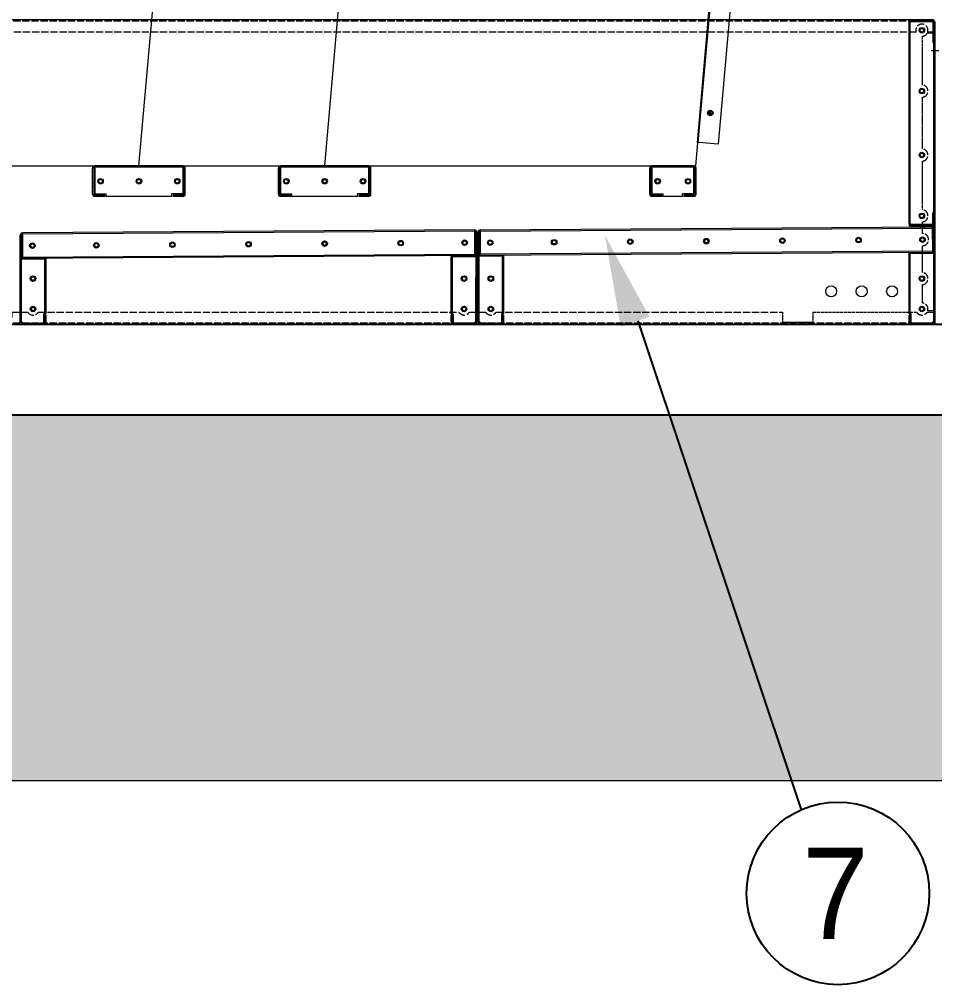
# Model space of a CAD drawing. Header units: millimetres. Extents: x 2113 to 34376, y 2901 to 25715.
# Drawn here: x 17455 to 18958, y 9778 to 11364 of the extents above; entities that cross this region are included whole.
import ezdxf
from ezdxf.enums import TextEntityAlignment as Align

# ---------------------------------------------------------------- set-up
doc = ezdxf.new("R2010")
doc.units = ezdxf.units.MM
doc.linetypes.add('DASHDOT', pattern=[18.5, 12, -3, 0.5, -3])
doc.linetypes.add('DASHED', pattern=[15, 12, -3])
for name, color, linetype in [('냉각탑_dim', 1, 'Continuous'), ('냉각탑_text', 3, 'Continuous'), ('냉각탑_찬넬방진', 1, 'Continuous')]:
    doc.layers.add(name, color=color, linetype=linetype)
doc.styles.add('돋움', font='Dotum.ttf')

# ---------------------------------------------------------------- blocks, each defined once
blk = doc.blocks.new('A$C079E55C6')
at = {"color": 7, "lineweight": 15}
for p, q in [((0, 3.1), (0, 335.9)), ((0, 335.9), (1.6, 335.9)), ((3.1, 335.9), (0, 335.9)), ((1.6, 3.1), (1.6, 335.9)), ((1.6, 335.9), (2, 335.9)), ((2, 335.9), (3.1, 335.9)), ((3.1, 339), (3.1, 337.4)), ((3.1, 339), (38.9, 339)), ((3.1, 339), (3.1, 337.4)), ((3.1, 337.4), (38.9, 337.4)), ((38.9, 335.9), (3.1, 335.9)), ((38.9, 335.9), (3.1, 335.9)), ((18, 337.4), (18, 339)), ((18, 337.4), (18, 339)), ((18, 337.4), (18, 339)), ((18, 337.4), (18, 339)), ((18, 337.4), (18, 339)), ((18, 337.4), (18, 339)), ((18, 337.4), (18, 339)), ((18, 337.4), (18, 339)), ((18, 337.4), (18, 339)), ((18, 337.4), (18, 339)), ((18, 337.4), (18, 339)), ((24, 337.4), (24, 339)), ((24, 337.4), (24, 339)), ((24, 337.4), (24, 339)), ((24, 337.4), (24, 339)), ((24, 337.4), (24, 339)), ((24, 337.4), (24, 339)), ((24, 337.4), (24, 339)), ((24, 337.4), (24, 339)), ((24, 337.4), (24, 339)), ((24, 337.4), (24, 339)), ((24, 337.4), (24, 339)), ((38.9, 335.9), (38.9, 302)), ((38.9, 335.9), (38.9, 302)), ((40.4, 335.9), (40.4, 304)), ((42, 304), (42, 335.9)), ((42, 321), (40.4, 321)), ((42, 321), (40.4, 321)), ((42, 321), (40.4, 321)), ((42, 321), (40.4, 321)), ((42, 321), (40.4, 321)), ((42, 321), (40.4, 321)), ((42, 321), (40.4, 321)), ((42, 321), (40.4, 321)), ((42, 321), (40.4, 321)), ((42, 321), (40.4, 321)), ((42, 321), (40.4, 321)), ((42, 321), (40.4, 321)), ((42, 321), (40.4, 321)), ((42, 321), (40.4, 321)), ((42, 321), (40.4, 321)), ((42, 321), (40.4, 321)), ((38.9, 302), (42, 302)), ((40, 302), (38.9, 302)), ((40.4, 302), (40, 302)), ((42, 315), (40.4, 315)), ((42, 315), (40.4, 315)), ((42, 315), (40.4, 315)), ((42, 315), (40.4, 315)), ((42, 315), (40.4, 315)), ((42, 315), (40.4, 315)), ((42, 315), (40.4, 315)), ((42, 315), (40.4, 315)), ((42, 315), (40.4, 315)), ((42, 315), (40.4, 315)), ((42, 315), (40.4, 315)), ((42, 315), (40.4, 315)), ((42, 315), (40.4, 315)), ((42, 315), (40.4, 315)), ((42, 315), (40.4, 315)), ((42, 315), (40.4, 315)), ((42, 304), (40.4, 304)), ((40.4, 22), (40.4, 302)), ((40.4, 302), (40.4, 22)), ((42, 302), (40.4, 302)), ((42, 22), (42, 302)), ((42, 302), (42, 22)), ((38.9, 3.1), (38.9, 22)), ((40, 22), (38.9, 22)), ((38.9, 3.1), (38.9, 22)), ((38.9, 22), (42, 22)), ((40.4, 22), (40, 22)), ((42, 22), (40.4, 22)), ((40.4, 3.1), (40.4, 20)), ((42, 20), (40.4, 20)), ((42, 3.1), (42, 20)), ((0, 3.1), (3.1, 3.1)), ((0, 3.1), (1.6, 3.1)), ((1.6, 3.1), (2, 3.1)), ((2, 3.1), (3.1, 3.1)), ((38.9, 3.1), (3.1, 3.1)), ((3.1, 3.1), (38.9, 3.1)), ((3.1, 0), (3.1, 1.6)), ((3.1, 1.6), (38.9, 1.6)), ((3.1, 0), (3.1, 1.6)), ((38.9, 0), (3.1, 0)), ((16.5, 1.6), (16.5, 0)), ((16.5, 1.6), (16.5, 0)), ((16.5, 1.6), (16.5, 0)), ((16.5, 1.6), (16.5, 0)), ((16.5, 1.6), (16.5, 0)), ((16.5, 1.6), (16.5, 0)), ((16.5, 1.6), (16.5, 0)), ((16.5, 1.6), (16.5, 0)), ((16.5, 1.6), (16.5, 0)), ((16.5, 1.6), (16.5, 0)), ((16.5, 1.6), (16.5, 0)), ((16.5, 1.6), (16.5, 0)), ((16.5, 1.6), (16.5, 0)), ((16.5, 1.6), (16.5, 0)), ((16.5, 1.6), (16.5, 0)), ((16.5, 1.6), (16.5, 0)), ((16.5, 1.6), (16.5, 0)), ((16.5, 1.6), (16.5, 0)), ((16.5, 1.6), (16.5, 0)), ((16.5, 1.6), (16.5, 0)), ((16.5, 1.6), (16.5, 0)), ((16.5, 1.6), (16.5, 0)), ((16.5, 1.6), (16.5, 0)), ((16.5, 1.6), (16.5, 0)), ((16.5, 1.6), (16.5, 0)), ((16.5, 1.6), (16.5, 0)), ((25.5, 1.6), (25.5, 0)), ((25.5, 1.6), (25.5, 0)), ((25.5, 1.6), (25.5, 0)), ((25.5, 1.6), (25.5, 0)), ((25.5, 1.6), (25.5, 0)), ((25.5, 1.6), (25.5, 0)), ((25.5, 1.6), (25.5, 0)), ((25.5, 1.6), (25.5, 0)), ((25.5, 1.6), (25.5, 0)), ((25.5, 1.6), (25.5, 0)), ((25.5, 1.6), (25.5, 0)), ((25.5, 1.6), (25.5, 0)), ((25.5, 1.6), (25.5, 0)), ((25.5, 1.6), (25.5, 0)), ((25.5, 1.6), (25.5, 0)), ((25.5, 1.6), (25.5, 0)), ((25.5, 1.6), (25.5, 0)), ((25.5, 1.6), (25.5, 0)), ((25.5, 1.6), (25.5, 0)), ((25.5, 1.6), (25.5, 0)), ((25.5, 1.6), (25.5, 0)), ((25.5, 1.6), (25.5, 0)), ((25.5, 1.6), (25.5, 0)), ((25.5, 1.6), (25.5, 0)), ((25.5, 1.6), (25.5, 0)), ((25.5, 1.6), (25.5, 0)), ((42, 13), (40.4, 13)), ((42, 13), (40.4, 13)), ((42, 13), (40.4, 13)), ((42, 13), (40.4, 13)), ((42, 13), (40.4, 13)), ((42, 13), (40.4, 13)), ((42, 13), (40.4, 13)), ((42, 13), (40.4, 13)), ((42, 13), (40.4, 13)), ((42, 13), (40.4, 13)), ((42, 13), (40.4, 13)), ((42, 13), (40.4, 13)), ((42, 13), (40.4, 13)), ((42, 13), (40.4, 13)), ((42, 13), (40.4, 13)), ((42, 13), (40.4, 13)), ((42, 13), (40.4, 13)), ((42, 7), (40.4, 7)), ((42, 7), (40.4, 7)), ((42, 7), (40.4, 7)), ((42, 7), (40.4, 7)), ((42, 7), (40.4, 7)), ((42, 7), (40.4, 7)), ((42, 7), (40.4, 7)), ((42, 7), (40.4, 7)), ((42, 7), (40.4, 7)), ((42, 7), (40.4, 7)), ((42, 7), (40.4, 7)), ((42, 7), (40.4, 7)), ((42, 7), (40.4, 7)), ((42, 7), (40.4, 7)), ((42, 7), (40.4, 7)), ((42, 7), (40.4, 7)), ((42, 7), (40.4, 7))]:
    blk.add_line(p, q, dxfattribs=at)
for centre in [(21, 322), (21, 222), (21, 117), (21, 17)]:
    blk.add_circle(centre, 3, dxfattribs=at)
for centre, radius, start, end in [((3.1, 335.9), 3.1, 90, 180), ((3.1, 335.9), 1.5, 90, 180), ((38.9, 335.9), 3.1, 360, 90), ((38.9, 335.9), 1.5, 360, 90), ((3.1, 3.1), 3.1, 180, 270), ((3.1, 3.1), 1.5, 180, 270), ((38.9, 3.1), 3.1, 270, 360), ((38.9, 3.1), 1.5, 270, 360)]:
    blk.add_arc(centre, radius, start, end, dxfattribs=at)
blk = doc.blocks.new('A$C769B2891')
at = {"color": 7, "lineweight": 15}
for p, q in [((0, 8.5), (1, 151.5)), ((1, 151.5), (3, 151.5)), ((3, 151.5), (1, 151.5)), ((1, 151.5), (3, 151.5)), ((2, 8.5), (3, 151.5)), ((3, 151.5), (2.7, 112.5)), ((2.7, 112.5), (3, 151.5)), ((3.4, 151.5), (3, 151.5)), ((3, 151.5), (3.8, 151.5)), ((3.8, 151.5), (3.4, 151.5)), ((3.8, 151.5), (3.6, 112.5)), ((3.6, 112.5), (3.8, 151.5)), ((4.5, 155), (4.5, 153)), ((747.5, 155), (4.5, 155)), ((4.5, 155), (4.5, 153)), ((4.5, 151.5), (4.5, 155)), ((4.5, 153), (4.5, 152.5)), ((747.5, 153), (4.5, 153)), ((4.5, 152.5), (4.5, 151.5)), ((4.5, 116.5), (4.5, 151.5)), ((4.5, 151.5), (4.5, 116.5)), ((747.5, 153), (747.5, 155)), ((747.5, 155), (747.5, 153)), ((747.5, 155), (747.5, 153)), ((747.5, 151.5), (747.5, 153)), ((747.5, 153), (747.5, 152.5)), ((747.5, 152.5), (747.5, 151.5)), ((747.5, 116.5), (747.5, 151.5)), ((747.5, 151.5), (747.5, 116.5)), ((748.1, 151.5), (747.8, 111.6)), ((748.1, 151.5), (747.8, 111.6)), ((749, 151.5), (748, 3.5)), ((749, 151.5), (748.1, 151.5)), ((748.5, 151.5), (748.1, 151.5)), ((749, 151.5), (748.5, 151.5)), ((749, 151.5), (748.7, 111.6)), ((749, 151.5), (748.7, 111.6)), ((751, 151.5), (749, 151.5)), ((751, 151.5), (749, 151.5)), ((749, 151.5), (751, 151.5)), ((751, 151.5), (750, 3.5)), ((0.8, 129.5), (2.8, 129.5)), ((0.8, 129.5), (2.8, 129.5)), ((0.9, 138.5), (2.9, 138.5)), ((0.9, 138.5), (2.9, 138.5)), ((750.8, 129.6), (748.8, 129.6)), ((750.8, 129.6), (748.8, 129.6)), ((750.8, 129.6), (748.8, 129.6)), ((750.8, 129.6), (748.8, 129.6)), ((750.8, 129.6), (748.8, 129.6)), ((750.8, 129.6), (748.8, 129.6)), ((750.8, 129.6), (748.8, 129.6)), ((750.8, 129.6), (748.8, 129.6)), ((750.8, 129.6), (748.8, 129.6)), ((750.8, 129.6), (748.8, 129.6)), ((750.8, 129.6), (748.8, 129.6)), ((750.8, 129.6), (748.8, 129.6)), ((750.8, 129.6), (748.8, 129.6)), ((750.8, 129.6), (748.8, 129.6)), ((750.8, 129.6), (748.8, 129.6)), ((750.8, 129.6), (748.8, 129.6)), ((750.9, 138.6), (748.9, 138.6)), ((750.9, 138.6), (748.9, 138.6)), ((750.9, 138.6), (748.9, 138.6)), ((750.9, 138.6), (748.9, 138.6)), ((750.9, 138.6), (748.9, 138.6)), ((750.9, 138.6), (748.9, 138.6)), ((750.9, 138.6), (748.9, 138.6)), ((750.9, 138.6), (748.9, 138.6)), ((750.9, 138.6), (748.9, 138.6)), ((750.9, 138.6), (748.9, 138.6)), ((750.9, 138.6), (748.9, 138.6)), ((750.9, 138.6), (748.9, 138.6)), ((750.9, 138.6), (748.9, 138.6)), ((750.9, 138.6), (748.9, 138.6)), ((750.9, 138.6), (748.9, 138.6)), ((750.9, 138.6), (748.9, 138.6)), ((2.7, 112.5), (3.6, 112.5)), ((2.7, 112.5), (4.2, 112.5)), ((3.6, 112.5), (4.2, 112.5)), ((39.2, 112.2), (4.2, 112.5)), ((4.2, 112.5), (39.2, 112.2)), ((4.5, 113), (4.5, 116.5)), ((4.5, 116.5), (4.5, 115.4)), ((4.5, 115.4), (4.5, 115)), ((747.5, 115), (4.5, 115)), ((4.5, 113), (4.5, 115)), ((747.5, 115), (4.5, 115)), ((747.5, 113), (4.5, 113)), ((747.5, 113), (4.5, 113)), ((40.3, 112.2), (39.2, 112.2)), ((42.7, 112.2), (39.2, 112.2)), ((40.7, 112.2), (40.1, 21.7)), ((40.7, 112.2), (40.1, 21.7)), ((40.7, 112.2), (40.3, 112.2)), ((42.7, 112.2), (40.7, 112.2)), ((42.7, 112.2), (42.1, 21.7)), ((42.7, 112.2), (42.1, 21.7)), ((708.1, 17.3), (708.7, 111.9)), ((708.1, 17.3), (708.7, 111.9)), ((708.7, 111.9), (712.2, 111.9)), ((708.7, 111.9), (710.7, 111.9)), ((710.1, 17.2), (710.7, 111.9)), ((710.1, 17.2), (710.7, 111.9)), ((711.1, 111.9), (710.7, 111.9)), ((712.2, 111.9), (711.1, 111.9)), ((712.2, 111.9), (747.2, 111.6)), ((712.2, 111.9), (747.2, 111.6)), ((747.2, 111.6), (748.7, 111.6)), ((747.2, 111.6), (747.8, 111.6)), ((747.5, 113), (747.5, 116.5)), ((747.5, 115.4), (747.5, 116.5)), ((747.5, 115), (747.5, 115.4)), ((747.5, 113), (747.5, 115)), ((748.7, 111.6), (747.8, 111.6)), ((0.4, 63.5), (2.4, 63.5)), ((0.4, 63.5), (2.4, 63.5)), ((0.4, 63.5), (2.4, 63.5)), ((0.4, 63.5), (2.4, 63.5)), ((0.4, 63.5), (2.4, 63.5)), ((0.4, 63.5), (2.4, 63.5)), ((0.4, 63.5), (2.4, 63.5)), ((0.4, 63.5), (2.4, 63.5)), ((0.4, 63.5), (2.4, 63.5)), ((0.4, 63.5), (2.4, 63.5)), ((0.4, 63.5), (2.4, 63.5)), ((0.4, 63.5), (2.4, 63.5)), ((0.4, 63.5), (2.4, 63.5)), ((0.4, 63.5), (2.4, 63.5)), ((0.3, 54.5), (2.3, 54.5)), ((0.3, 54.5), (2.3, 54.5)), ((0.3, 54.5), (2.3, 54.5)), ((0.3, 54.5), (2.3, 54.5)), ((0.3, 54.5), (2.3, 54.5)), ((0.3, 54.5), (2.3, 54.5)), ((0.3, 54.5), (2.3, 54.5)), ((0.3, 54.5), (2.3, 54.5)), ((0.3, 54.5), (2.3, 54.5)), ((0.3, 54.5), (2.3, 54.5)), ((0.3, 54.5), (2.3, 54.5)), ((0.3, 54.5), (2.3, 54.5)), ((0.3, 54.5), (2.3, 54.5)), ((0.3, 54.5), (2.3, 54.5)), ((750.3, 53.5), (748.3, 53.5)), ((750.3, 53.5), (748.3, 53.5)), ((750.3, 53.5), (748.3, 53.5)), ((750.3, 53.5), (748.3, 53.5)), ((750.3, 53.5), (748.3, 53.5)), ((750.3, 53.5), (748.3, 53.5)), ((750.3, 53.5), (748.3, 53.5)), ((750.3, 53.5), (748.3, 53.5)), ((750.3, 53.5), (748.3, 53.5)), ((750.3, 53.5), (748.3, 53.5)), ((750.3, 44.5), (748.3, 44.5)), ((750.3, 44.5), (748.3, 44.5)), ((750.3, 44.5), (748.3, 44.5)), ((750.3, 44.5), (748.3, 44.5)), ((750.3, 44.5), (748.3, 44.5)), ((750.3, 44.5), (748.3, 44.5)), ((750.3, 44.5), (748.3, 44.5)), ((750.3, 44.5), (748.3, 44.5)), ((750.3, 44.5), (748.3, 44.5)), ((750.3, 44.5), (748.3, 44.5)), ((38.5, 6.7), (38.6, 21.7)), ((38.6, 21.7), (38.5, 4.7)), ((39.6, 21.7), (38.6, 21.7)), ((38.6, 21.7), (42.1, 21.7)), ((40.1, 21.7), (39.6, 21.7)), ((40.1, 19.7), (40, 8.2)), ((40, 8.2), (40.1, 19.7)), ((42.1, 21.7), (40.1, 21.7)), ((42.1, 19.7), (40.1, 19.7)), ((42.1, 19.7), (40.1, 19.7)), ((42.1, 19.7), (42, 8.2)), ((42.1, 19.7), (42, 8.2)), ((711.6, 17.2), (708.1, 17.3)), ((708.1, 17.3), (710.1, 17.2)), ((710.1, 17.2), (710.5, 17.2)), ((710.5, 17.2), (711.6, 17.2)), ((711.5, 0.2), (711.6, 17.2)), ((711.5, 0.2), (711.6, 17.2)), ((0, 8.5), (2, 8.5)), ((0, 8.5), (3.5, 8.5)), ((2.4, 8.5), (2, 8.5)), ((2, 5.3), (2.8, 7.1)), ((3.5, 8.5), (2.4, 8.5)), ((3.5, 5), (3.5, 8.5)), ((3.5, 5), (3.5, 8.5)), ((3.5, 7), (38.5, 6.7)), ((3.5, 5), (38.5, 4.7)), ((38.5, 4.7), (3.5, 5)), ((38.5, 4.7), (3.5, 5)), ((38.5, 4.7), (38.5, 6.7)), ((708, 3.8), (708.1, 15.3)), ((708, 3.8), (708.1, 15.3)), ((708.1, 15.3), (710.1, 15.2)), ((708.1, 15.3), (710.1, 15.2)), ((710, 3.7), (710.1, 15.2)), ((710, 3.7), (710.1, 15.2)), ((746.5, 2), (711.5, 2.2)), ((711.5, 0.2), (746.5, 0)), ((711.5, 0.2), (746.5, 0)), ((746.5, 0), (711.5, 0.2)), ((750, 3.5), (746.5, 3.5)), ((746.5, 3.5), (747.5, 3.5)), ((746.5, 3.5), (746.5, 0)), ((746.5, 3.5), (746.5, 2)), ((746.5, 2), (746.5, 0)), ((748, 0.3), (747.1, 2.1)), ((747.5, 3.5), (748, 3.5)), ((750, 3.5), (748, 3.5))]:
    blk.add_line(p, q, dxfattribs=at)
for centre in [(20.8, 134), (125.8, 134), (250.8, 134), (375.8, 134), (500.8, 134.1), (625.8, 134.1), (730.8, 134.1), (21.5, 80), (729.5, 75.3), (21.1, 30), (729.1, 25.3)]:
    blk.add_circle(centre, 3, dxfattribs=at)
for centre, radius, start, end in [((4.5, 151.5), 3.5, 90, 179.618), ((4.5, 151.5), 1.5, 90, 179.618), ((747.5, 151.5), 3.5, 359.618, 90), ((747.5, 151.5), 1.5, 359.618, 90), ((3.5, 8.5), 3.5, 179.618, 269.618), ((3.5, 8.5), 1.5, 179.618, 269.618), ((38.5, 8.2), 3.5, 269.618, 359.618), ((38.5, 8.2), 1.5, 269.618, 359.618), ((711.5, 3.7), 3.5, 179.618, 269.618), ((711.5, 3.7), 1.5, 179.618, 269.618), ((746.5, 3.5), 3.5, 269.618, 359.618), ((746.5, 3.5), 1.5, 269.618, 359.618)]:
    blk.add_arc(centre, radius, start, end, dxfattribs=at)
blk = doc.blocks.new('A$C42EA2B24')
at = {"color": 7, "lineweight": 15}
for p, q in [((3.5, 155), (746.5, 160)), ((726, 159.8), (726, 157.8)), ((726, 159.8), (726, 157.8)), ((726, 159.8), (726, 157.8)), ((726, 159.8), (726, 157.8)), ((726, 159.8), (726, 157.8)), ((726, 159.8), (726, 157.8)), ((726, 159.8), (726, 157.8)), ((726, 159.8), (726, 157.8)), ((726, 159.8), (726, 157.8)), ((726, 159.8), (726, 157.8)), ((726, 159.8), (726, 157.8)), ((726, 159.8), (726, 157.8)), ((726, 159.8), (726, 157.8)), ((726, 159.8), (726, 157.8)), ((726, 159.8), (726, 157.8)), ((726, 159.8), (726, 157.8)), ((726, 159.8), (726, 157.8)), ((726, 159.8), (726, 157.8)), ((726, 159.8), (726, 157.8)), ((726, 159.8), (726, 157.8)), ((726, 159.8), (726, 157.8)), ((726, 159.8), (726, 157.8)), ((726, 159.8), (726, 157.8)), ((726, 159.8), (726, 157.8)), ((726, 159.8), (726, 157.8)), ((726, 159.8), (726, 157.8)), ((732, 159.9), (732, 157.9)), ((732, 159.9), (732, 157.9)), ((732, 159.9), (732, 157.9)), ((732, 159.9), (732, 157.9)), ((732, 159.9), (732, 157.9)), ((732, 159.9), (732, 157.9)), ((732, 159.9), (732, 157.9)), ((732, 159.9), (732, 157.9)), ((732, 159.9), (732, 157.9)), ((732, 159.9), (732, 157.9)), ((732, 159.9), (732, 157.9)), ((732, 159.9), (732, 157.9)), ((732, 159.9), (732, 157.9)), ((732, 159.9), (732, 157.9)), ((732, 159.9), (732, 157.9)), ((732, 159.9), (732, 157.9)), ((732, 159.9), (732, 157.9)), ((732, 159.9), (732, 157.9)), ((732, 159.9), (732, 157.9)), ((732, 159.9), (732, 157.9)), ((732, 159.9), (732, 157.9)), ((732, 159.9), (732, 157.9)), ((732, 159.9), (732, 157.9)), ((732, 159.9), (732, 157.9)), ((732, 159.9), (732, 157.9)), ((732, 159.9), (732, 157.9)), ((746.5, 160), (746.5, 158)), ((746.5, 160), (746.5, 158)), ((746.5, 158), (746.5, 160)), ((0, 151.5), (2, 151.5)), ((0, 151.5), (2, 151.5)), ((0, 3.5), (0, 151.5)), ((2, 151.5), (0, 151.5)), ((2, 3.5), (2, 151.5)), ((2, 151.5), (2.4, 151.5)), ((2, 112.5), (2, 151.5)), ((2, 151.5), (2, 112.5)), ((2, 151.5), (2.9, 151.5)), ((2.4, 151.5), (2.9, 151.5)), ((2.9, 151.5), (2.9, 112.5)), ((2.9, 112.5), (2.9, 151.5)), ((3.5, 153), (746.5, 158)), ((3.5, 151.5), (3.5, 155)), ((3.5, 155), (3.5, 153)), ((3.5, 155), (3.5, 153)), ((3.5, 152.6), (3.5, 153)), ((3.5, 151.5), (3.5, 152.6)), ((3.7, 116.5), (3.5, 151.5)), ((3.5, 151.5), (3.7, 116.5)), ((746.5, 158), (746.5, 157.5)), ((746.5, 156.5), (746.5, 158)), ((746.5, 157.5), (746.5, 156.5)), ((746.5, 156.5), (746.7, 121.5)), ((746.7, 121.5), (746.5, 156.5)), ((747.1, 116.6), (747.1, 156.5)), ((747.1, 156.5), (747.6, 156.5)), ((748, 156.5), (747.1, 156.5)), ((747.1, 156.5), (747.1, 116.6)), ((747.6, 156.5), (748, 156.5)), ((748, 116.6), (748, 156.5)), ((750, 156.5), (748, 156.5)), ((748, 156.5), (750, 156.5)), ((748, 156.5), (748, 116.6)), ((748, 156.5), (748, 3.5)), ((750, 156.5), (748, 156.5)), ((750, 143.6), (748, 143.6)), ((750, 143.6), (748, 143.6)), ((750, 156.5), (750, 3.5)), ((0, 138.5), (2, 138.5)), ((0, 138.5), (2, 138.5)), ((0, 137), (2, 137)), ((0, 137), (2, 137)), ((0, 137), (2, 137)), ((0, 137), (2, 137)), ((0, 137), (2, 137)), ((0, 137), (2, 137)), ((0, 137), (2, 137)), ((0, 137), (2, 137)), ((0, 137), (2, 137)), ((0, 137), (2, 137)), ((0, 137), (2, 137)), ((0, 137), (2, 137)), ((0, 137), (2, 137)), ((0, 137), (2, 137)), ((0, 131), (2, 131)), ((0, 131), (2, 131)), ((0, 131), (2, 131)), ((0, 131), (2, 131)), ((0, 131), (2, 131)), ((0, 131), (2, 131)), ((0, 131), (2, 131)), ((0, 131), (2, 131)), ((0, 131), (2, 131)), ((0, 131), (2, 131)), ((0, 131), (2, 131)), ((0, 131), (2, 131)), ((0, 131), (2, 131)), ((0, 131), (2, 131)), ((0, 129.5), (2, 129.5)), ((0, 129.5), (2, 129.5)), ((750, 134.6), (748, 134.6)), ((750, 134.6), (748, 134.6)), ((2, 112.5), (3.5, 112.5)), ((2, 112.5), (2.9, 112.5)), ((3.5, 112.5), (2.9, 112.5)), ((38.5, 112.5), (3.5, 112.5)), ((3.5, 112.5), (38.5, 112.5)), ((746.7, 120), (3.7, 115)), ((746.7, 120), (3.7, 115)), ((3.8, 113), (3.7, 116.5)), ((3.7, 115.5), (3.7, 116.5)), ((3.7, 115), (3.7, 115.5)), ((3.8, 113), (3.7, 115)), ((746.8, 118), (3.8, 113)), ((746.8, 118), (3.8, 113)), ((42, 112.5), (38.5, 112.5)), ((39.6, 112.5), (38.5, 112.5)), ((40, 112.5), (39.6, 112.5)), ((40, 112.5), (40, 17)), ((42, 112.5), (40, 112.5)), ((40, 17), (40, 112.5)), ((42, 112.5), (42, 17)), ((42, 112.5), (42, 17)), ((708, 17), (708, 116.6)), ((708, 116.6), (710, 116.6)), ((708, 116.6), (711.5, 116.6)), ((708, 17), (708, 116.6)), ((710, 17), (710, 116.6)), ((710.4, 116.6), (710, 116.6)), ((710, 17), (710, 116.6)), ((711.5, 116.6), (710.4, 116.6)), ((746.5, 116.6), (711.5, 116.6)), ((711.5, 116.6), (746.5, 116.6)), ((746.5, 116.6), (747.1, 116.6)), ((746.5, 116.6), (748, 116.6)), ((746.7, 121.5), (746.7, 120.4)), ((746.8, 118), (746.7, 121.5)), ((746.7, 120.4), (746.7, 120)), ((746.8, 118), (746.7, 120)), ((748, 116.6), (747.1, 116.6)), ((750, 125), (748, 125)), ((750, 125), (748, 125)), ((750, 95), (748, 95)), ((750, 95), (748, 95)), ((0, 52), (2, 52)), ((0, 52), (2, 52)), ((0, 52), (2, 52)), ((0, 52), (2, 52)), ((0, 52), (2, 52)), ((0, 52), (2, 52)), ((0, 52), (2, 52)), ((0, 52), (2, 52)), ((0, 52), (2, 52)), ((0, 52), (2, 52)), ((750, 55), (748, 55)), ((750, 55), (748, 55)), ((0, 46), (2, 46)), ((0, 46), (2, 46)), ((0, 46), (2, 46)), ((0, 46), (2, 46)), ((0, 46), (2, 46)), ((0, 46), (2, 46)), ((0, 46), (2, 46)), ((0, 46), (2, 46)), ((0, 46), (2, 46)), ((0, 46), (2, 46)), ((38.5, 17), (38.5, 0)), ((38.5, 17), (38.5, 2)), ((38.5, 17), (42, 17)), ((39.6, 17), (38.5, 17)), ((40, 17), (39.6, 17)), ((42, 17), (40, 17)), ((708, 17), (710, 17)), ((711.5, 17), (708, 17)), ((710, 17), (710.4, 17)), ((710.4, 17), (711.5, 17)), ((711.5, 0), (711.5, 17)), ((711.5, 0), (711.5, 17)), ((750, 25), (748, 25)), ((750, 25), (748, 25)), ((0, 3.5), (3.5, 3.5)), ((0, 3.5), (2, 3.5)), ((2.4, 3.5), (2, 3.5)), ((2, 0.4), (2.9, 2.2)), ((3.5, 3.5), (2.4, 3.5)), ((3.5, 0), (3.5, 3.5)), ((3.5, 0), (3.5, 3.5)), ((3.5, 2), (38.5, 2)), ((38.5, 0), (3.5, 0)), ((38.5, 0), (3.5, 0)), ((38.5, 0), (3.5, 0)), ((38.5, 2), (38.5, 0)), ((42, 15), (40, 15)), ((40, 15), (40, 3.5)), ((42, 15), (40, 15)), ((40, 15), (40, 3.5)), ((42, 15), (42, 3.5)), ((42, 15), (42, 3.5)), ((708, 3.5), (708, 15)), ((708, 3.5), (708, 15)), ((708, 15), (710, 15)), ((708, 15), (710, 15)), ((710, 3.5), (710, 15)), ((710, 3.5), (710, 15)), ((746.5, 2), (711.5, 2)), ((746.5, 0), (711.5, 0)), ((711.5, 0), (746.5, 0)), ((711.5, 0), (746.5, 0)), ((746.5, 3.5), (746.5, 2)), ((746.5, 3.5), (747.6, 3.5)), ((750, 3.5), (746.5, 3.5)), ((746.5, 3.5), (746.5, 0)), ((746.5, 2), (746.5, 0)), ((748, 0.3), (747.1, 2.1)), ((747.6, 3.5), (748, 3.5)), ((750, 3.5), (748, 3.5))]:
    blk.add_line(p, q, dxfattribs=at)
for centre in [(20, 134.1), (125, 134.9), (250, 135.7), (375, 136.6), (500, 137.4), (625, 138.3), (730, 139), (21, 75), (729, 75), (21, 25), (729, 25)]:
    blk.add_circle(centre, 3, dxfattribs=at)
for centre, radius, start, end in [((746.5, 156.5), 3.5, 359.9981, 90.3801), ((3.5, 151.5), 3.5, 90.3801, 179.9981), ((3.5, 151.5), 1.5, 90.3801, 179.9981), ((746.5, 156.5), 1.5, 359.9981, 90.3801), ((3.5, 3.5), 3.5, 179.9981, 269.9981), ((3.5, 3.5), 1.5, 179.9981, 269.9981), ((38.5, 3.5), 3.5, 269.9981, 359.9981), ((38.5, 3.5), 1.5, 269.9981, 359.9981), ((711.5, 3.5), 3.5, 179.9981, 269.9981), ((711.5, 3.5), 1.5, 179.9981, 269.9981), ((746.5, 3.5), 3.5, 269.9981, 359.9981), ((746.5, 3.5), 1.5, 269.9981, 359.9981)]:
    blk.add_arc(centre, radius, start, end, dxfattribs=at)
blk = doc.blocks.new('A$C34277AC1')
at = {"color": 7, "lineweight": 15}
for p, q in [((148.5, 50), (3.5, 50)), ((3.5, 46.5), (3.5, 50)), ((3.5, 48), (3.5, 50)), ((148.5, 48), (3.5, 48)), ((3.5, 47.6), (3.5, 48)), ((148.5, 48), (148.5, 50)), ((148.5, 46.5), (148.5, 50)), ((148.5, 48), (148.5, 47.6)), ((2, 46.5), (0, 46.5)), ((0, 3.5), (0, 46.5)), ((2, 46.5), (0, 46.5)), ((2, 46.5), (2, 3.5)), ((3.5, 46.5), (3.5, 47.6)), ((3.5, 4), (3.5, 46.5)), ((3.5, 46.5), (3.5, 4)), ((148.5, 47.6), (148.5, 46.5)), ((148.5, 4), (148.5, 46.5)), ((148.5, 46.5), (148.5, 4)), ((150, 46.5), (150, 3.5)), ((150, 46.5), (152, 46.5)), ((150, 46.5), (152, 46.5)), ((152, 3.5), (152, 46.5)), ((2, 22), (0, 22)), ((2, 22), (0, 22)), ((2, 16), (0, 16)), ((2, 16), (0, 16)), ((150, 22), (152, 22)), ((150, 22), (152, 22)), ((150, 16), (152, 16)), ((150, 16), (152, 16)), ((3.5, 4), (22, 4)), ((3.5, 4), (22, 4)), ((20, 2), (3.5, 2)), ((20, 0), (3.5, 0)), ((20, 2), (20, 0)), ((22, 0), (22, 4)), ((22, 0), (22, 4)), ((130, 0), (22, 0)), ((130, 0), (22, 0)), ((130, 0), (130, 4)), ((148.5, 4), (130, 4)), ((130, 0), (130, 4)), ((148.5, 4), (130, 4)), ((132, 2), (132, 0)), ((148.5, 2), (132, 2)), ((148.5, 0), (132, 0))]:
    blk.add_line(p, q, dxfattribs=at)
for centre in [(13, 25), (76, 25), (139, 25)]:
    blk.add_circle(centre, 3, dxfattribs=at)
for centre, radius, start, end in [((3.5, 46.5), 3.5, 90, 180), ((3.5, 46.5), 1.5, 90, 180), ((148.5, 46.5), 3.5, 360, 90), ((148.5, 46.5), 1.5, 360, 90), ((3.5, 3.5), 3.5, 180, 270), ((3.5, 3.5), 1.5, 180, 270), ((148.5, 3.5), 3.5, 270, 360), ((148.5, 3.5), 1.5, 270, 360)]:
    blk.add_arc(centre, radius, start, end, dxfattribs=at)
blk = doc.blocks.new('A$C76EF066E')
at = {"color": 7, "lineweight": 15}
for p, q in [((72.5, 50), (3.5, 50)), ((3.5, 46.5), (3.5, 50)), ((3.5, 48), (3.5, 50)), ((72.5, 48), (3.5, 48)), ((3.5, 47.6), (3.5, 48)), ((72.5, 48), (72.5, 50)), ((72.5, 46.5), (72.5, 50)), ((72.5, 48), (72.5, 47.6)), ((2, 46.5), (0, 46.5)), ((0, 3.5), (0, 46.5)), ((2, 46.5), (0, 46.5)), ((2, 46.5), (2, 3.5)), ((3.5, 46.5), (3.5, 47.6)), ((3.5, 46.5), (3.5, 4)), ((3.5, 4), (3.5, 46.5)), ((72.5, 47.6), (72.5, 46.5)), ((72.5, 46.5), (72.5, 4)), ((72.5, 4), (72.5, 46.5)), ((74, 46.5), (74, 3.5)), ((74, 46.5), (76, 46.5)), ((74, 46.5), (76, 46.5)), ((76, 3.5), (76, 46.5)), ((2, 28), (0, 28)), ((2, 28), (0, 28)), ((2, 28), (0, 28)), ((2, 28), (0, 28)), ((2, 28), (0, 28)), ((2, 22), (0, 22)), ((2, 22), (0, 22)), ((2, 22), (0, 22)), ((2, 22), (0, 22)), ((2, 22), (0, 22)), ((2, 22), (0, 22)), ((2, 22), (0, 22)), ((2, 16), (0, 16)), ((2, 16), (0, 16)), ((74, 28), (76, 28)), ((74, 28), (76, 28)), ((74, 28), (76, 28)), ((74, 28), (76, 28)), ((74, 28), (76, 28)), ((74, 22), (76, 22)), ((74, 22), (76, 22)), ((74, 22), (76, 22)), ((74, 22), (76, 22)), ((74, 22), (76, 22)), ((74, 22), (76, 22)), ((74, 22), (76, 22)), ((74, 16), (76, 16)), ((74, 16), (76, 16)), ((3.5, 4), (22, 4)), ((3.5, 4), (22, 4)), ((20, 2), (3.5, 2)), ((20, 0), (3.5, 0)), ((20, 2), (20, 0)), ((22, 0), (22, 4)), ((22, 0), (22, 4)), ((54, 0), (22, 0)), ((54, 0), (22, 0)), ((54, 0), (54, 4)), ((72.5, 4), (54, 4)), ((72.5, 4), (54, 4)), ((54, 0), (54, 4)), ((56, 2), (56, 0)), ((72.5, 2), (56, 2)), ((72.5, 0), (56, 0))]:
    blk.add_line(p, q, dxfattribs=at)
for centre in [(13, 25), (63, 25)]:
    blk.add_circle(centre, 3, dxfattribs=at)
for centre, radius, start, end in [((3.5, 46.5), 3.5, 90, 180), ((3.5, 46.5), 1.5, 90, 180), ((72.5, 46.5), 3.5, 360, 90), ((72.5, 46.5), 1.5, 360, 90), ((3.5, 3.5), 3.5, 180, 270), ((3.5, 3.5), 1.5, 180, 270), ((72.5, 3.5), 1.5, 270, 360), ((72.5, 3.5), 3.5, 270, 360)]:
    blk.add_arc(centre, radius, start, end, dxfattribs=at)
blk = doc.blocks.new('A$C7B6532BF')
at = {"color": 5, "lineweight": 5}
for p, q in [((239.1, 2732.8), (0, 0)), ((609.6, 0), (848.7, 2732.8)), ((0, 0), (609.6, 0))]:
    blk.add_line(p, q, dxfattribs=at)
blk = doc.blocks.new('A$C493D0A01')
at = {"color": 5, "lineweight": 5}
blk.add_line((609.6, 0), (914.4, 0), dxfattribs=at)
at = {"lineweight": 5}
for p in [(0, 0), (914.4, 0)]:
    blk.add_blockref('A$C7B6532BF', p, dxfattribs=at)
blk = doc.blocks.new('A$C7AF137E1')
at = {"color": 7, "lineweight": 13, "ltscale": 0.004}
blk.add_line((0, 35), (0, 33.4), dxfattribs=at)
at = {"color": 7, "lineweight": 13}
for p, q in [((2700, 35), (0, 35)), ((2700, 33.4), (0, 33.4)), ((2700, 0), (0, 0))]:
    blk.add_line(p, q, dxfattribs=at)
at = {"color": 7, "lineweight": 13, "ltscale": 0.00375}
blk.add_line((0, 31.9), (0, 33.4), dxfattribs=at)
at = {"color": 7, "lineweight": 13, "ltscale": 0.07975}
blk.add_line((0, 0), (0, 31.9), dxfattribs=at)
at = {"color": 7, "linetype": 'DASHDOT', "lineweight": 13, "ltscale": 0.0195}
for p, q in [((53.9, 17.5), (46.1, 17.5)), ((50, 21.4), (50, 13.6))]:
    blk.add_line(p, q, dxfattribs=at)
at = {"color": 7, "lineweight": 13}
blk.add_circle((50, 17.5), 3, dxfattribs=at)
blk = doc.blocks.new('A$C04956384')
at = {"color": 7, "lineweight": 13, "ltscale": 0.00249}
for p, q in [((1, 498), (0, 498)), ((2499, 498), (2500, 498)), ((1, 2), (0, 2)), ((2499, 2), (2500, 2))]:
    blk.add_line(p, q, dxfattribs=at)
at = {"color": 7, "lineweight": 13, "ltscale": 0.00225}
for p, q in [((0, 497.1), (0, 498)), ((2500, 497.1), (2500, 498)), ((0, 2.9), (0, 2)), ((2500, 2.9), (2500, 2))]:
    blk.add_line(p, q, dxfattribs=at)
at = {"color": 7, "linetype": 'DASHED', "lineweight": 13, "ltscale": 0.005}
for p, q in [((0, 497.1), (2, 497.1)), ((37, 498), (37, 500)), ((43, 498), (43, 500)), ((237, 498), (237, 500)), ((243, 498), (243, 500)), ((437, 498), (437, 500)), ((443, 498), (443, 500)), ((642, 498), (642, 500)), ((648, 498), (648, 500)), ((842, 498), (842, 500)), ((848, 498), (848, 500)), ((1042, 498), (1042, 500)), ((1048, 498), (1048, 500)), ((1124, 498), (1124, 500)), ((1130, 498), (1130, 500)), ((1324, 498), (1324, 500)), ((1330, 498), (1330, 500)), ((1524, 498), (1524, 500)), ((1530, 498), (1530, 500)), ((1729, 498), (1729, 500)), ((1735, 498), (1735, 500)), ((1929, 498), (1929, 500)), ((1935, 498), (1935, 500)), ((2129, 498), (2129, 500)), ((2135, 498), (2135, 500)), ((2209, 498), (2209, 500)), ((2215, 498), (2215, 500)), ((2334, 498), (2334, 500)), ((2340, 498), (2340, 500)), ((2459, 498), (2459, 500)), ((2465, 498), (2465, 500)), ((2500, 497.1), (2498, 497.1)), ((0, 478), (2, 478)), ((2500, 478), (2498, 478)), ((0, 454.5), (2, 454.5)), ((0, 445.5), (2, 445.5)), ((2498, 454.5), (2500, 454.5)), ((2498, 445.5), (2500, 445.5)), ((0, 254.5), (2, 254.5)), ((2498, 254.5), (2500, 254.5)), ((0, 245.5), (2, 245.5)), ((2498, 245.5), (2500, 245.5)), ((0, 104.5), (2, 104.5)), ((0, 95.5), (2, 95.5)), ((2498, 104.5), (2500, 104.5)), ((2498, 95.5), (2500, 95.5)), ((0, 54.5), (2, 54.5)), ((2498, 54.5), (2500, 54.5)), ((0, 45.5), (2, 45.5)), ((2498, 45.5), (2500, 45.5)), ((0, 22), (2, 22)), ((2500, 22), (2498, 22)), ((0, 2.9), (2, 2.9)), ((89, 0), (89, 2)), ((111, 0), (111, 2)), ((2389, 0), (2389, 2)), ((2411, 0), (2411, 2)), ((2500, 2.9), (2498, 2.9))]:
    blk.add_line(p, q, dxfattribs=at)
at = {"color": 7, "lineweight": 13}
for p, q in [((0, 2.9), (0, 497.1)), ((2498.3, 500), (1.7, 500)), ((2500, 497.1), (2500, 2.9)), ((485, 355), (235, 355)), ((235, 355), (235, 105)), ((485, 355), (485, 105)), ((485, 105), (235, 105)), ((2498.3, 0), (1.7, 0))]:
    blk.add_line(p, q, dxfattribs=at)
at = {"color": 7, "lineweight": 13, "ltscale": 0.00176}
for p, q in [((1, 498), (1.7, 498)), ((2499, 498), (2498.3, 498)), ((1, 2), (1.7, 2)), ((2499, 2), (2498.3, 2))]:
    blk.add_line(p, q, dxfattribs=at)
at = {"color": 7, "lineweight": 13, "ltscale": 0.003378}
for p, q in [((1.7, 498.6), (1.7, 500)), ((2498.3, 498.6), (2498.3, 500)), ((1.7, 1.4), (1.7, 0)), ((2498.3, 1.4), (2498.3, 0))]:
    blk.add_line(p, q, dxfattribs=at)
at = {"color": 7, "lineweight": 13, "ltscale": 0.003013}
for p, q in [((1.7, 498.6), (1.7, 497.4)), ((2498.3, 498.6), (2498.3, 497.4)), ((1.7, 1.4), (1.7, 2.6)), ((2498.3, 1.4), (2498.3, 2.6))]:
    blk.add_line(p, q, dxfattribs=at)
at = {"color": 7, "linetype": 'DASHED', "lineweight": 13}
for p, q in [((2498.3, 498), (1.7, 498)), ((2, 2.9), (2, 497.1)), ((2498, 497.1), (2498, 2.9)), ((505.1, 480), (1.7, 480)), ((2469.5, 480), (534.9, 480)), ((250, 20), (587.3, 20)), ((654.7, 20), (966.3, 20)), ((1027.7, 20), (1718.3, 20)), ((1779.7, 20), (2250, 20)), ((2498.3, 2), (1.7, 2))]:
    blk.add_line(p, q, dxfattribs=at)
at = {"color": 7, "linetype": 'DASHED', "lineweight": 13, "ltscale": 0.001775}
for p, q in [((1.7, 498), (2.4, 498)), ((2498.3, 498), (2497.6, 498)), ((1.7, 2), (2.4, 2)), ((2498.3, 2), (2497.6, 2))]:
    blk.add_line(p, q, dxfattribs=at)
at = {"color": 7, "linetype": 'DASHED', "lineweight": 13, "ltscale": 0.002475}
for p, q in [((1.7, 496.6), (1.7, 497.6)), ((2498.3, 496.6), (2498.3, 497.6)), ((1.7, 3.4), (1.7, 2.4)), ((2498.3, 3.4), (2498.3, 2.4))]:
    blk.add_line(p, q, dxfattribs=at)
at = {"color": 7, "linetype": 'DASHED', "lineweight": 13, "ltscale": 0.0415}
for p, q in [((1.7, 480), (1.7, 496.6)), ((2498.3, 496.6), (2498.3, 480)), ((3.4, 478), (20, 478)), ((1.7, 3.4), (1.7, 20)), ((20, 22), (3.4, 22)), ((200, 20), (200, 3.4)), ((250, 20), (250, 3.4)), ((2250, 20), (2250, 3.4)), ((2300, 20), (2300, 3.4)), ((2498.3, 20), (2498.3, 3.4))]:
    blk.add_line(p, q, dxfattribs=at)
at = {"color": 7, "linetype": 'DASHED', "lineweight": 13, "ltscale": 0.00225}
for p, q in [((2, 497.1), (2, 498)), ((2498, 497.1), (2498, 498)), ((2, 2.9), (2, 2)), ((2498, 2.9), (2498, 2))]:
    blk.add_line(p, q, dxfattribs=at)
at = {"color": 7, "linetype": 'DASHED', "lineweight": 13, "ltscale": 0.0035}
for p, q in [((2, 478), (3.4, 478)), ((2498, 478), (2496.6, 478)), ((2, 22), (3.4, 22)), ((2498, 22), (2496.6, 22))]:
    blk.add_line(p, q, dxfattribs=at)
at = {"color": 7, "linetype": 'DASHED', "lineweight": 13, "ltscale": 0.057625}
for p, q in [((20, 478), (20, 455)), ((20, 45.1), (20, 22))]:
    blk.add_line(p, q, dxfattribs=at)
at = {"color": 7, "linetype": 'DASHED', "lineweight": 13, "ltscale": 0.022349}
blk.add_line((2496.6, 478), (2487.7, 478), dxfattribs=at)
at = {"color": 7, "linetype": 'DASHED', "lineweight": 13, "ltscale": 0.024401}
blk.add_line((2498.3, 480), (2488.5, 480), dxfattribs=at)
at = {"color": 7, "linetype": 'DASHED', "lineweight": 13, "ltscale": 0.200251}
for p, q in [((2480, 393), (2480, 473.1)), ((2480, 188), (2480, 268.1))]:
    blk.add_line(p, q, dxfattribs=at)
at = {"color": 7, "linetype": 'DASHED', "lineweight": 13, "ltscale": 0.275251}
for p, q in [((20, 435.1), (20, 325)), ((20, 305.1), (20, 195)), ((20, 175.1), (20, 65))]:
    blk.add_line(p, q, dxfattribs=at)
at = {"color": 7, "linetype": 'DASHED', "lineweight": 13, "ltscale": 0.212751}
blk.add_line((2480, 288), (2480, 373.1), dxfattribs=at)
at = {"color": 7, "linetype": 'DASHED', "lineweight": 13, "ltscale": 0.047625}
blk.add_line((2480, 149), (2480, 168.1), dxfattribs=at)
at = {"color": 7, "linetype": 'DASHED', "lineweight": 13, "ltscale": 0.110125}
blk.add_line((2480, 85), (2480, 129), dxfattribs=at)
at = {"color": 7, "linetype": 'DASHED', "lineweight": 13, "ltscale": 0.075251}
blk.add_line((2480, 35), (2480, 65.1), dxfattribs=at)
at = {"color": 7, "linetype": 'DASHED', "lineweight": 13, "ltscale": 0.136599}
blk.add_line((1.7, 20), (56.3, 20), dxfattribs=at)
at = {"color": 7, "linetype": 'DASHED', "lineweight": 13, "ltscale": 0.31585}
blk.add_line((73.7, 20), (200, 20), dxfattribs=at)
at = {"color": 7, "linetype": 'DASHED', "lineweight": 13, "ltscale": 0.081699}
blk.add_line((604.7, 20), (637.3, 20), dxfattribs=at)
at = {"color": 7, "linetype": 'DASHED', "lineweight": 13, "ltscale": 0.066699}
for p, q in [((983.7, 20), (1010.3, 20)), ((1735.7, 20), (1762.3, 20))]:
    blk.add_line(p, q, dxfattribs=at)
at = {"color": 7, "linetype": 'DASHED', "lineweight": 13, "ltscale": 0.425849}
blk.add_line((2300, 20), (2470.3, 20), dxfattribs=at)
at = {"color": 7, "linetype": 'DASHED', "lineweight": 13, "ltscale": 0.026599}
blk.add_line((2487.7, 20), (2498.3, 20), dxfattribs=at)
at = {"color": 7, "linetype": 'DASHED', "lineweight": 13, "ltscale": 0.020152}
blk.add_line((2496.6, 22), (2488.5, 22), dxfattribs=at)
at = {"color": 7, "linetype": 'DASHED', "lineweight": 13, "ltscale": 0.125}
for p, q in [((200, 3.4), (250, 3.4)), ((2250, 3.4), (2300, 3.4))]:
    blk.add_line(p, q, dxfattribs=at)
at = {"color": 7, "lineweight": 5}
blk.add_circle((520, 478), 5, dxfattribs=at)
at = {"color": 7, "lineweight": 13}
for centre, radius in [((2479, 483), 4.5), ((21, 445), 4.5), ((2479, 383), 4.5), ((225, 365), 3), ((315, 365), 3), ((405, 365), 3), ((495, 365), 3), ((2131.4, 347), 4.5), ((21, 315), 4.5), ((570.4, 309.9), 4.5), ((225, 275), 3), ((495, 275), 3), ((2479, 278), 4.5), ((596, 235), 4.5), ((646, 235), 4.5), ((1130, 235), 4.5), ((1193, 235), 4.5), ((1256, 235), 4.5), ((1435, 235), 4.5), ((1498, 235), 4.5), ((1561, 235), 4.5), ((2045, 235), 4.5), ((2095, 235), 4.5), ((21, 185), 4.5), ((225, 185), 3), ((495, 185), 3), ((2479, 178), 4.5), ((2375, 138.3), 4.5), ((2480, 139), 4.5), ((1018, 129), 4.5), ((1123, 129.7), 4.5), ((1248, 130.6), 4.5), ((1373, 131.5), 4.5), ((1498, 132.4), 4.5), ((1623, 133.3), 4.5), ((1728, 134), 4.5), ((1770, 134), 4.5), ((1875, 134.7), 4.5), ((2000, 135.6), 4.5), ((2125, 136.5), 4.5), ((2250, 137.4), 4.5), ((225, 95), 3), ((315, 95), 3), ((405, 95), 3), ((495, 95), 3), ((1019, 75), 4.5), ((1727, 75), 4.5), ((1771, 75), 4.5), ((2479, 75), 4.5), ((21, 55), 4.5), ((70, 54), 9), ((120, 54), 9), ((170, 54), 9), ((220, 54), 4.5), ((320, 54), 4.5), ((420, 54), 4.5), ((520, 54), 4.5), ((620, 54), 4.5), ((720, 54), 4.5), ((845, 54), 4.5), ((970, 54), 4.5), ((2330, 54), 9), ((2380, 54), 9), ((2430, 54), 9), ((65, 15), 4.5), ((596, 25), 4.5), ((646, 25), 4.5), ((975, 15), 4.5), ((1019, 25), 4.5), ((1727, 25), 4.5), ((1771, 25), 4.5), ((2479, 25), 4.5)]:
    blk.add_circle(centre, radius, dxfattribs=at)
at = {"color": 7, "linetype": 'DASHED', "lineweight": 13}
for centre, radius, start, end in [((520, 478), 15, 7.6621, 172.3379), ((2479, 483), 10, 342.5424, 197.4576), ((2479, 483), 10, 275.739, 330), ((21, 445), 10, 95.7389, 264.2611), ((2479, 383), 10, 275.739, 84.261), ((21, 315), 10, 95.7389, 264.2611), ((2479, 278), 10, 275.739, 84.261), ((21, 185), 10, 95.7389, 264.2611), ((2479, 178), 10, 275.739, 84.261), ((2480, 139), 10, 270, 90), ((2479, 75), 10, 275.7392, 84.2608), ((21, 55), 10, 95.7389, 264.2611), ((2479, 25), 10, 342.5424, 84.2608), ((65, 15), 10, 149.9999, 30.0001), ((596, 25), 10, 210, 330), ((646, 25), 10, 210, 330), ((975, 15), 10, 149.9999, 30.0001), ((1019, 25), 10, 210, 330), ((1727, 25), 10, 210, 330), ((1771, 25), 10, 210, 330), ((2479, 25), 10, 210, 330)]:
    blk.add_arc(centre, radius, start, end, dxfattribs=at)
at = {"color": 7, "lineweight": 13}
for points in [[(1, 498), (1.4, 497.7), (1.9, 497.4), (2.4, 497.1), (2.9, 496.9), (3.4, 496.6)], [(1.7, 498.6), (2, 498.3), (2.4, 497.9), (2.7, 497.5), (3.1, 497), (3.4, 496.6)], [(2498.3, 498.6), (2498, 498.3), (2497.6, 497.9), (2497.3, 497.5), (2496.9, 497), (2496.6, 496.6)], [(2499, 498), (2498.6, 497.7), (2498.2, 497.4), (2497.6, 497.1), (2497.1, 496.9), (2496.6, 496.6)], [(1, 2), (1.4, 2.3), (1.9, 2.6), (2.4, 2.9), (2.9, 3.1), (3.4, 3.4)], [(1.7, 1.4), (2, 1.7), (2.4, 2.1), (2.7, 2.5), (3.1, 3), (3.4, 3.4)], [(2498.3, 1.4), (2498, 1.7), (2497.6, 2.1), (2497.3, 2.5), (2496.9, 3), (2496.6, 3.4)], [(2499, 2), (2498.6, 2.3), (2498.2, 2.6), (2497.6, 2.9), (2497.1, 3.1), (2496.6, 3.4)]]:
    blk.add_open_spline(points, degree=5, dxfattribs=at)
at = {"color": 7, "linetype": 'DASHED', "lineweight": 13}
for points in [[(1.7, 497.4), (2, 497.3), (2.4, 497.1), (2.7, 497), (3.1, 496.8), (3.4, 496.6)], [(2.4, 498), (2.6, 497.7), (2.8, 497.4), (3, 497.2), (3.2, 496.9), (3.4, 496.6)], [(2497.6, 498), (2497.4, 497.7), (2497.2, 497.4), (2497, 497.2), (2496.8, 496.9), (2496.6, 496.6)], [(2498.3, 497.4), (2498, 497.3), (2497.6, 497.1), (2497.3, 497), (2496.9, 496.8), (2496.6, 496.6)], [(1.7, 2.6), (2, 2.7), (2.4, 2.9), (2.7, 3), (3.1, 3.2), (3.4, 3.4)], [(2.4, 2), (2.6, 2.3), (2.8, 2.6), (3, 2.8), (3.2, 3.1), (3.4, 3.4)], [(2498.3, 2.6), (2498, 2.7), (2497.6, 2.9), (2497.3, 3), (2496.9, 3.2), (2496.6, 3.4)], [(2497.6, 2), (2497.4, 2.3), (2497.2, 2.6), (2497, 2.8), (2496.8, 3.1), (2496.6, 3.4)]]:
    blk.add_open_spline(points, degree=5, dxfattribs=at)
blk = doc.blocks.new('1')
at = {"color": 1, "lineweight": 5}
blk.add_line((18953.4, 11312.7), (18965.4, 11312.7), dxfattribs=at)
at = {"layer": '냉각탑_dim'}
blk.add_solid([(18489.8, 10875), (18416.9, 11008.4), (18442.6, 10858.6)], dxfattribs=at)
at = {"layer": '냉각탑_찬넬방진', "ltscale": 30}
for p, q in [((16460, 10862.8), (19458.4, 10862.7)), ((19458.4, 10713.1), (12460, 10713.1))]:
    blk.add_line(p, q, dxfattribs=at)
at = {"lineweight": 5}
for name, p in [('A$C493D0A01', (17041.9, 11122.7)), ('A$C04956384', (16458.4, 10862.7)), ('A$C079E55C6', (18916.4, 11023.7)), ('A$C34277AC1', (17575.4, 11072.7)), ('A$C34277AC1', (17880.4, 11072.7)), ('A$C76EF066E', (18490.4, 11072.7)), ('A$C42EA2B24', (18208.4, 10862.7))]:
    blk.add_blockref(name, p, dxfattribs=at)
for name, p, rotation in [('A$C7AF137E1', (18602.9, 11158.3), 85.00158515409453), ('A$C769B2891', (17456.5, 10857.6), 0.3800896143689305)]:
    blk.add_blockref(name, p, dxfattribs=dict(at, rotation=rotation))

msp = doc.modelspace()

# ---------------------------------------------------------------- hatches: boundary and pattern name
h = msp.add_hatch()
h.set_pattern_fill('AR-CONC', color=4)
h.set_pattern_definition([(50, (-315646.58, -191570.37), (182.18467, -15.939086), [19.05, -209.55]), (355, (-315646.58, -191570.37), (-35.24342, 191.056845), [15.24, -167.64058]), (100.451445, (-315631.4, -191571.7), (146.94125, 175.11775), [16.19001, -178.090245]), (46.1842, (-315646.58, -191519.57), (271.07904, -42.04233), [28.575, -314.325]), (96.63556, (-315624, -191523.07), (237.40413, 247.42612), [24.28502, -267.1356]), (351.18415, (-315646.58, -191519.57), (237.40413, 247.42612), [22.85997, -251.45973]), (21, (-315621.18, -191532.27), (151.61439, -102.2652), [19.05, -209.55]), (326, (-315621.18, -191532.27), (61.80203, 184.18797), [15.24, -167.64]), (71.451445, (-315608.54, -191540.79), (213.41642, 81.92277), [16.19001, -178.08994]), (37.5, (-315646.58, -191570.365), (3.088603, 84.555039), [0, -165.608, 0, -170.18, 0, -168.275]), (7.5, (-315646.58, -191570.365), (66.819663, 100.180575), [0, -97.028, 0, -161.798, 0, -64.135]), (327.5, (-315703.22, -191570.365), (135.590595, -5.728744), [0, -63.5, 0, -198.12, 0, -262.89]), (317.5, (-315728.62, -191570.37), (148.12918, 25.42649), [0, -82.55, 0, -131.572, 0, -186.69])])
edge = h.paths.add_edge_path()
edge.add_line((12458.4, 10113.1), (19808.3, 10113.1))
edge.add_line((19808.3, 10113.1), (19808.5, 10713.1))
edge.add_line((19808.5, 10713.1), (12308.5, 10713.1))
edge.add_line((12308.5, 10713.1), (12308.3, 10113.1))

# ---------------------------------------------------------------- linework, layer by layer
at = {"lineweight": 5, "elevation": 0}
msp.add_lwpolyline([(12308.4, 10113.1), (19808.4, 10113.1), (19808.4, 10713.1), (12308.4, 10713.1)], close=True, dxfattribs=at)
at = {"layer": '냉각탑_dim', "linetype": 'ByBlock', "lineweight": -2, "elevation": 0}
msp.add_lwpolyline([(18470.6, 10868.3), (18739.3, 10065)], dxfattribs=at)
at = {"layer": '냉각탑_dim', "linetype": 'ByBlock', "lineweight": -2}
msp.add_circle((18799.5, 9927.7), 150, dxfattribs=at)

# ---------------------------------------------------------------- block references
msp.add_blockref('1', (0, 0))

# ---------------------------------------------------------------- texts
at = {"layer": '냉각탑_text', "style": '돋움'}
msp.add_text('7', height=150, dxfattribs=at).set_placement((18795.3, 9927.9), align=Align.MIDDLE_CENTER)

doc.saveas('drawing.dxf')
